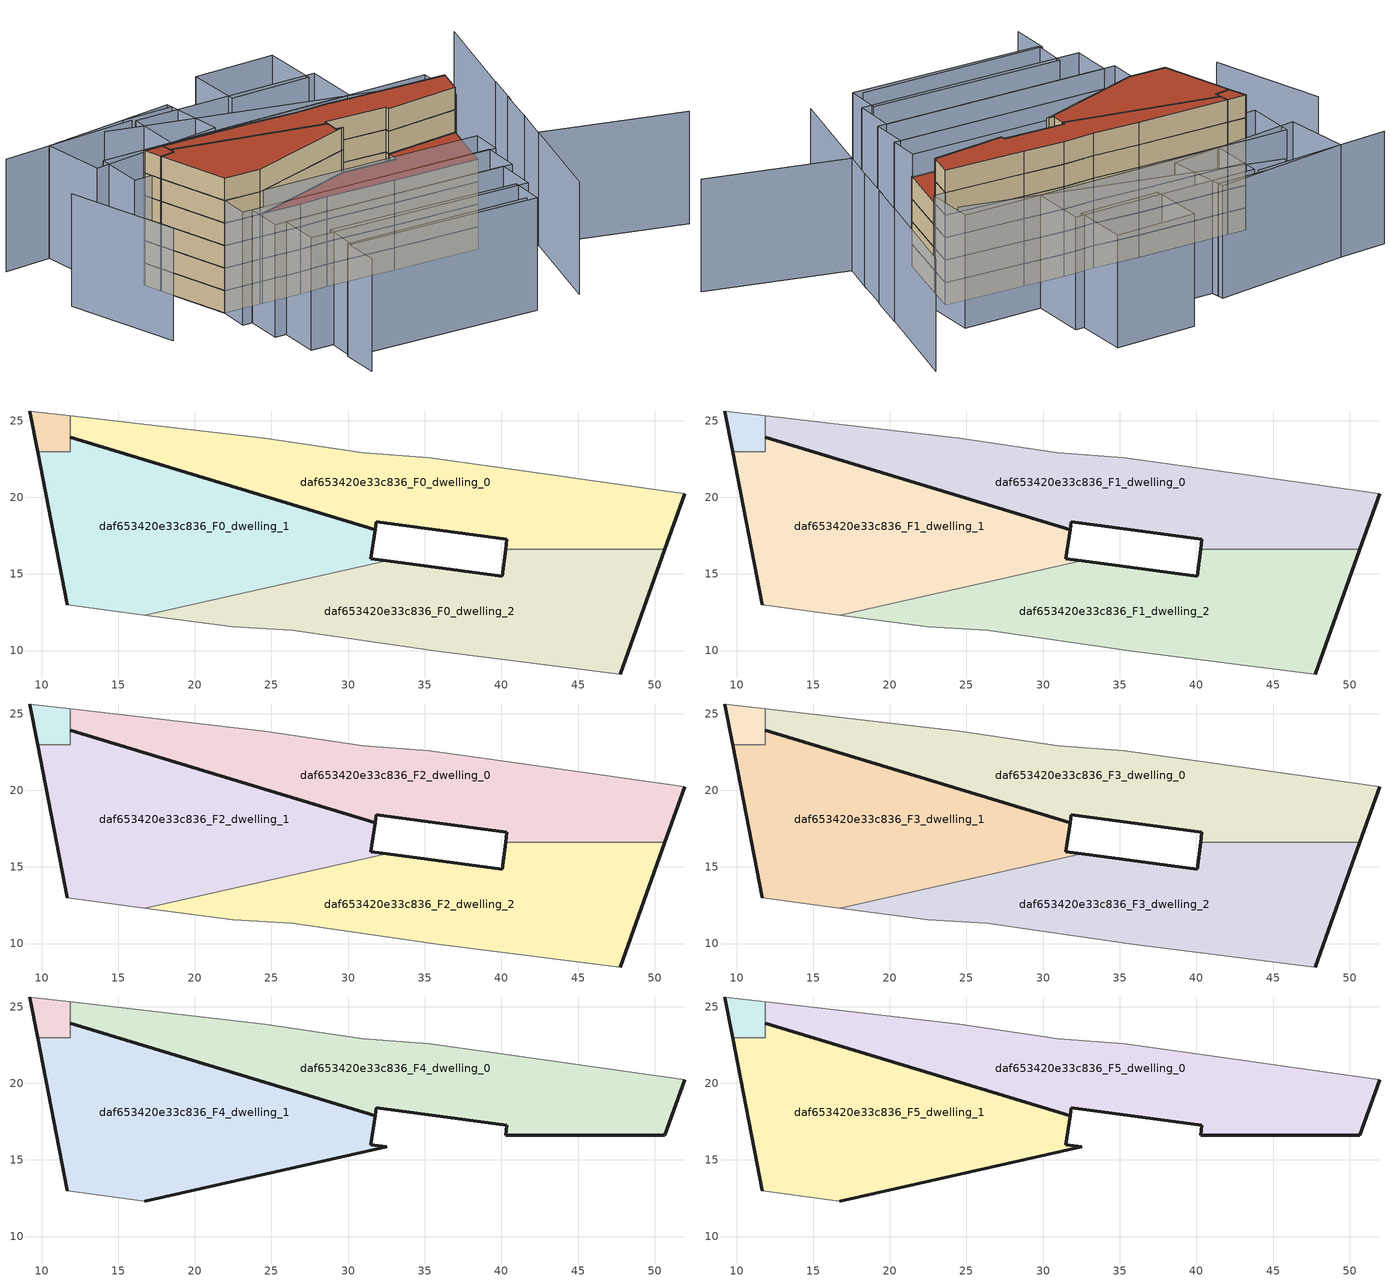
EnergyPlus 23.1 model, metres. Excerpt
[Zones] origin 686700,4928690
daf653420e33c836_F0_dwelling_0
 floor ground (EU_floor_Construction): 50.67,16.63 51.96,20.23 40.92,21.79 35.29,22.59 30.96,22.9 24.56,23.85 11.88,25.32 11.88,23.92 31.76,17.89 31.83,18.4 40.36,17.25 40.28,16.63 z0
 wall outside (EU_wall_Construction): 51.96,20.23 50.67,16.63 / 40.28,16.63 40.36,17.25 31.83,18.4 31.76,17.89 11.88,23.92 z0:3
 wall adiabatic (EU_wall_Construction): 11.88,25.32 24.56,23.85 30.96,22.9 35.29,22.59 40.92,21.79 51.96,20.23 z0:3
 wall to daf653420e33c836_F0_dwelling_2 (EU_wall_Construction): 50.67,16.63 40.28,16.63 z0:3
 wall to daf653420e33c836_F0_circulation (EU_wall_Construction): 11.88,23.92 11.88,25.32 z0:3
daf653420e33c836_F0_dwelling_1
 floor ground (EU_floor_Construction): 32.53,15.86 31.49,16 31.76,17.89 11.88,23.92 11.88,22.98 9.74,22.98 11.68,12.98 16.73,12.32 z0
 wall outside (EU_wall_Construction): 11.68,12.98 9.74,22.98 / 11.88,23.92 31.76,17.89 31.49,16 32.53,15.86 z0:3
 wall adiabatic (EU_wall_Construction): 16.73,12.32 11.68,12.98 z0:3
 wall to daf653420e33c836_F0_dwelling_2 (EU_wall_Construction): 32.53,15.86 16.73,12.32 z0:3
 wall to daf653420e33c836_F0_circulation (EU_wall_Construction): 9.74,22.98 11.88,22.98 11.88,23.92 z0:3
daf653420e33c836_F0_dwelling_2
 floor ground (EU_floor_Construction): 47.76,8.47 50.67,16.63 40.28,16.63 40.04,14.85 32.53,15.86 16.73,12.32 22.46,11.56 26.34,11.34 35.85,9.96 z0
 wall outside (EU_wall_Construction): 32.53,15.86 40.04,14.85 40.28,16.63 / 50.67,16.63 47.76,8.47 z0:3
 wall adiabatic (EU_wall_Construction): 47.76,8.47 35.85,9.96 26.34,11.34 22.46,11.56 16.73,12.32 z0:3
daf653420e33c836_F0_circulation
 floor ground (EU_floor_Construction): 11.88,22.98 11.88,25.32 9.23,25.63 9.74,22.98 z0
 wall outside (EU_wall_Construction): 9.74,22.98 9.23,25.63 z0:3
 wall adiabatic (EU_wall_Construction): 9.23,25.63 11.88,25.32 z0:3
daf653420e33c836_F1_dwelling_0
 floor to daf653420e33c836_F0_dwelling_0 (EU_floor_Construction): 50.67,16.63 51.96,20.23 40.92,21.79 35.29,22.59 30.96,22.9 24.56,23.85 11.88,25.32 11.88,23.92 31.76,17.89 31.83,18.4 40.36,17.25 40.28,16.63 z3
 wall outside (EU_wall_Construction): 51.96,20.23 50.67,16.63 / 40.28,16.63 40.36,17.25 31.83,18.4 31.76,17.89 11.88,23.92 z3:6
 wall adiabatic (EU_wall_Construction): 11.88,25.32 24.56,23.85 30.96,22.9 35.29,22.59 40.92,21.79 51.96,20.23 z3:6
 wall to daf653420e33c836_F1_dwelling_2 (EU_wall_Construction): 50.67,16.63 40.28,16.63 z3:6
 wall to daf653420e33c836_F1_circulation (EU_wall_Construction): 11.88,23.92 11.88,25.32 z3:6
daf653420e33c836_F1_dwelling_1
 floor to daf653420e33c836_F0_dwelling_1 (EU_floor_Construction): 32.53,15.86 31.49,16 31.76,17.89 11.88,23.92 11.88,22.98 9.74,22.98 11.68,12.98 16.73,12.32 z3
 wall outside (EU_wall_Construction): 11.68,12.98 9.74,22.98 / 11.88,23.92 31.76,17.89 31.49,16 32.53,15.86 z3:6
 wall adiabatic (EU_wall_Construction): 16.73,12.32 11.68,12.98 z3:6
 wall to daf653420e33c836_F1_dwelling_2 (EU_wall_Construction): 32.53,15.86 16.73,12.32 z3:6
 wall to daf653420e33c836_F1_circulation (EU_wall_Construction): 9.74,22.98 11.88,22.98 11.88,23.92 z3:6
daf653420e33c836_F1_dwelling_2
 floor to daf653420e33c836_F0_dwelling_2 (EU_floor_Construction): 47.76,8.47 50.67,16.63 40.28,16.63 40.04,14.85 32.53,15.86 16.73,12.32 22.46,11.56 26.34,11.34 35.85,9.96 z3
 wall outside (EU_wall_Construction): 32.53,15.86 40.04,14.85 40.28,16.63 / 50.67,16.63 47.76,8.47 z3:6
 wall adiabatic (EU_wall_Construction): 47.76,8.47 35.85,9.96 26.34,11.34 22.46,11.56 16.73,12.32 z3:6
daf653420e33c836_F1_circulation
 floor to daf653420e33c836_F0_circulation (EU_floor_Construction): 11.88,22.98 11.88,25.32 9.23,25.63 9.74,22.98 z3
 wall outside (EU_wall_Construction): 9.74,22.98 9.23,25.63 z3:6
 wall adiabatic (EU_wall_Construction): 9.23,25.63 11.88,25.32 z3:6
daf653420e33c836_F2_dwelling_0
 floor to daf653420e33c836_F1_dwelling_0 (EU_floor_Construction): 50.67,16.63 51.96,20.23 40.92,21.79 35.29,22.59 30.96,22.9 24.56,23.85 11.88,25.32 11.88,23.92 31.76,17.89 31.83,18.4 40.36,17.25 40.28,16.63 z6
 wall outside (EU_wall_Construction): 51.96,20.23 50.67,16.63 / 40.28,16.63 40.36,17.25 31.83,18.4 31.76,17.89 11.88,23.92 z6:9
 wall adiabatic (EU_wall_Construction): 11.88,25.32 24.56,23.85 30.96,22.9 35.29,22.59 40.92,21.79 51.96,20.23 z6:9
 wall to daf653420e33c836_F2_dwelling_2 (EU_wall_Construction): 50.67,16.63 40.28,16.63 z6:9
 wall to daf653420e33c836_F2_circulation (EU_wall_Construction): 11.88,23.92 11.88,25.32 z6:9
daf653420e33c836_F2_dwelling_1
 floor to daf653420e33c836_F1_dwelling_1 (EU_floor_Construction): 32.53,15.86 31.49,16 31.76,17.89 11.88,23.92 11.88,22.98 9.74,22.98 11.68,12.98 16.73,12.32 z6
 wall outside (EU_wall_Construction): 11.68,12.98 9.74,22.98 / 11.88,23.92 31.76,17.89 31.49,16 32.53,15.86 z6:9
 wall adiabatic (EU_wall_Construction): 16.73,12.32 11.68,12.98 z6:9
 wall to daf653420e33c836_F2_dwelling_2 (EU_wall_Construction): 32.53,15.86 16.73,12.32 z6:9
 wall to daf653420e33c836_F2_circulation (EU_wall_Construction): 9.74,22.98 11.88,22.98 11.88,23.92 z6:9
daf653420e33c836_F2_dwelling_2
 floor to daf653420e33c836_F1_dwelling_2 (EU_floor_Construction): 47.76,8.47 50.67,16.63 40.28,16.63 40.04,14.85 32.53,15.86 16.73,12.32 22.46,11.56 26.34,11.34 35.85,9.96 z6
 wall outside (EU_wall_Construction): 32.53,15.86 40.04,14.85 40.28,16.63 / 50.67,16.63 47.76,8.47 z6:9
 wall adiabatic (EU_wall_Construction): 47.76,8.47 35.85,9.96 26.34,11.34 22.46,11.56 16.73,12.32 z6:9
daf653420e33c836_F2_circulation
 floor to daf653420e33c836_F1_circulation (EU_floor_Construction): 11.88,22.98 11.88,25.32 9.23,25.63 9.74,22.98 z6
 wall outside (EU_wall_Construction): 9.74,22.98 9.23,25.63 z6:9
 wall adiabatic (EU_wall_Construction): 9.23,25.63 11.88,25.32 z6:9
daf653420e33c836_F3_dwelling_0
 floor to daf653420e33c836_F2_dwelling_0 (EU_floor_Construction): 50.67,16.63 51.96,20.23 40.92,21.79 35.29,22.59 30.96,22.9 24.56,23.85 11.88,25.32 11.88,23.92 31.76,17.89 31.83,18.4 40.36,17.25 40.28,16.63 z9
 wall outside (EU_wall_Construction): 51.96,20.23 50.67,16.63 / 40.28,16.63 40.36,17.25 31.83,18.4 31.76,17.89 11.88,23.92 z9:12
 wall adiabatic (EU_wall_Construction): 11.88,25.32 24.56,23.85 30.96,22.9 35.29,22.59 40.92,21.79 51.96,20.23 z9:12
 wall to daf653420e33c836_F3_dwelling_2 (EU_wall_Construction): 50.67,16.63 40.28,16.63 z9:12
 wall to daf653420e33c836_F3_circulation (EU_wall_Construction): 11.88,23.92 11.88,25.32 z9:12
daf653420e33c836_F3_dwelling_1
 floor to daf653420e33c836_F2_dwelling_1 (EU_floor_Construction): 32.53,15.86 31.49,16 31.76,17.89 11.88,23.92 11.88,22.98 9.74,22.98 11.68,12.98 16.73,12.32 z9
 wall outside (EU_wall_Construction): 11.68,12.98 9.74,22.98 / 11.88,23.92 31.76,17.89 31.49,16 32.53,15.86 z9:12
 wall adiabatic (EU_wall_Construction): 16.73,12.32 11.68,12.98 z9:12
 wall to daf653420e33c836_F3_dwelling_2 (EU_wall_Construction): 32.53,15.86 16.73,12.32 z9:12
 wall to daf653420e33c836_F3_circulation (EU_wall_Construction): 9.74,22.98 11.88,22.98 11.88,23.92 z9:12
daf653420e33c836_F3_dwelling_2
 floor to daf653420e33c836_F2_dwelling_2 (EU_floor_Construction): 47.76,8.47 50.67,16.63 40.28,16.63 40.04,14.85 32.53,15.86 16.73,12.32 22.46,11.56 26.34,11.34 35.85,9.96 z9
 wall outside (EU_wall_Construction): 32.53,15.86 40.04,14.85 40.28,16.63 / 50.67,16.63 47.76,8.47 z9:12
 wall adiabatic (EU_wall_Construction): 47.76,8.47 35.85,9.96 26.34,11.34 22.46,11.56 16.73,12.32 z9:12
 roof outside (EU_roof_Construction): 50.67,16.63 47.76,8.47 35.85,9.96 26.34,11.34 22.46,11.56 16.73,12.32 32.53,15.86 40.04,14.85 40.28,16.63 z12
daf653420e33c836_F3_circulation
 floor to daf653420e33c836_F2_circulation (EU_floor_Construction): 11.88,22.98 11.88,25.32 9.23,25.63 9.74,22.98 z9
 wall outside (EU_wall_Construction): 9.74,22.98 9.23,25.63 z9:12
 wall adiabatic (EU_wall_Construction): 9.23,25.63 11.88,25.32 z9:12
daf653420e33c836_F4_dwelling_0
 floor to daf653420e33c836_F3_dwelling_0 (EU_floor_Construction): 50.67,16.63 51.96,20.23 40.92,21.79 35.29,22.59 30.96,22.9 24.56,23.85 11.88,25.32 11.88,23.92 31.76,17.89 31.83,18.4 40.36,17.25 40.28,16.63 z12
 wall outside (EU_wall_Construction): 51.96,20.23 50.67,16.63 40.28,16.63 40.36,17.25 31.83,18.4 31.76,17.89 11.88,23.92 z12:15
 wall adiabatic (EU_wall_Construction): 11.88,25.32 24.56,23.85 30.96,22.9 35.29,22.59 40.92,21.79 51.96,20.23 z12:15
 wall to daf653420e33c836_F4_circulation (EU_wall_Construction): 11.88,23.92 11.88,25.32 z12:15
daf653420e33c836_F4_dwelling_1
 floor to daf653420e33c836_F3_dwelling_1 (EU_floor_Construction): 32.53,15.86 31.49,16 31.76,17.89 11.88,23.92 11.88,22.98 9.74,22.98 11.68,12.98 16.73,12.32 z12
 wall outside (EU_wall_Construction): 11.68,12.98 9.74,22.98 / 11.88,23.92 31.76,17.89 31.49,16 32.53,15.86 16.73,12.32 z12:15
 wall adiabatic (EU_wall_Construction): 16.73,12.32 11.68,12.98 z12:15
 wall to daf653420e33c836_F4_circulation (EU_wall_Construction): 9.74,22.98 11.88,22.98 11.88,23.92 z12:15
daf653420e33c836_F4_circulation
 floor to daf653420e33c836_F3_circulation (EU_floor_Construction): 11.88,22.98 11.88,25.32 9.23,25.63 9.74,22.98 z12
 wall outside (EU_wall_Construction): 9.74,22.98 9.23,25.63 z12:15
 wall adiabatic (EU_wall_Construction): 9.23,25.63 11.88,25.32 z12:15
daf653420e33c836_F5_dwelling_0
 floor to daf653420e33c836_F4_dwelling_0 (EU_floor_Construction): 50.67,16.63 51.96,20.23 40.92,21.79 35.29,22.59 30.96,22.9 24.56,23.85 11.88,25.32 11.88,23.92 31.76,17.89 31.83,18.4 40.36,17.25 40.28,16.63 z15
 wall outside (EU_wall_Construction): 51.96,20.23 50.67,16.63 40.28,16.63 40.36,17.25 31.83,18.4 31.76,17.89 11.88,23.92 z15:18
 wall adiabatic (EU_wall_Construction): 11.88,25.32 24.56,23.85 30.96,22.9 35.29,22.59 40.92,21.79 51.96,20.23 z15:18
 wall to daf653420e33c836_F5_circulation (EU_wall_Construction): 11.88,23.92 11.88,25.32 z15:18
 roof outside (EU_roof_Construction): 51.96,20.23 50.67,16.63 40.28,16.63 40.36,17.25 31.83,18.4 31.76,17.89 11.88,23.92 11.88,25.32 24.56,23.85 30.96,22.9 35.29,22.59 40.92,21.79 z18
daf653420e33c836_F5_dwelling_1
 floor to daf653420e33c836_F4_dwelling_1 (EU_floor_Construction): 32.53,15.86 31.49,16 31.76,17.89 11.88,23.92 11.88,22.98 9.74,22.98 11.68,12.98 16.73,12.32 z15
 wall outside (EU_wall_Construction): 11.68,12.98 9.74,22.98 / 11.88,23.92 31.76,17.89 31.49,16 32.53,15.86 16.73,12.32 z15:18
 wall adiabatic (EU_wall_Construction): 16.73,12.32 11.68,12.98 z15:18
 wall to daf653420e33c836_F5_circulation (EU_wall_Construction): 9.74,22.98 11.88,22.98 11.88,23.92 z15:18
 roof outside (EU_roof_Construction): 31.76,17.89 31.49,16 32.53,15.86 16.73,12.32 11.68,12.98 9.74,22.98 11.88,22.98 11.88,23.92 z18
daf653420e33c836_F5_circulation
 floor to daf653420e33c836_F4_circulation (EU_floor_Construction): 11.88,22.98 11.88,25.32 9.23,25.63 9.74,22.98 z15
 wall outside (EU_wall_Construction): 9.74,22.98 9.23,25.63 z15:18
 wall adiabatic (EU_wall_Construction): 9.23,25.63 11.88,25.32 z15:18
 roof outside (EU_roof_Construction): 11.88,25.32 11.88,22.98 9.74,22.98 9.23,25.63 z18
shading: 14.65,-11.82 15.24,-6.51 / 15.24,-6.51 40.9,-9.39 / 48.88,-9.72 54.3,5.01 / 54.3,5.01 72.51,-1.69 / 54.19,4.85 56.12,9.98 / 55.98,9.58 58.13,15.6 / 57.86,14.71 59.77,20.01 / -1.52,26.26 1.58,10.46 / 59.7,20.04 65.27,34.87 / 24.34,38.93 17.18,39.49 / 18,38.85 -1.25,39.37 / 53.44,24.56 13.32,38.3 / 41.85,-10.29 15.52,-6.83 / 15.52,-6.83 16.16,-1.95 / 16.16,-1.95 42.49,-5.41 / 42.49,-5.41 41.85,-10.29 / 13.54,3.41 44.54,-0.32 / 44.54,-0.32 43.85,-6.05 / 43.85,-6.05 12.85,-2.32 / 12.85,-2.32 13.54,3.41 / 12.52,8.66 46.4,4.68 / 46.4,4.68 45.79,-0.48 / 45.79,-0.48 11.91,3.5 / 11.91,3.5 12.52,8.66 / 47.28,4.49 11.18,8.82 / 11.18,8.82 11.69,13.1 / 11.69,13.1 47.8,8.77 / 47.8,8.77 47.28,4.49 / 7.64,31.55 54.29,27.03 / 54.29,27.03 53.62,20.07 / 53.62,20.07 6.97,24.59 / 6.97,24.59 7.64,31.55 / 43.41,28.09 17.51,30.59 / 17.51,30.59 18.26,38.38 / 18.26,38.38 44.17,35.87 / 44.17,35.87 43.41,28.09 / 5.4,39.19 24.31,39.73 / 24.31,39.73 24.57,30.77 / 24.57,30.77 5.66,30.23 / 5.66,30.23 5.4,39.19 / 32.29,44.16 43.54,43.25 / 43.54,43.25 42.9,35.37 / 42.9,35.37 31.65,36.28 / 31.65,36.28 32.29,44.16 z0:15
[Building]
EU S2 Campaign: North Axis=0; Terrain=City; Solar Distribution=FullExterior
[Site:Location]
Bologna: Latitude=44.5; Longitude=11.25; Time Zone=1; Elevation=37
[SizingPeriod:WeatherFileDays]
AnnualSizingPeriod: Begin Month=1; Begin Day of Month=1; End Month=12; End Day of Month=31; Day of Week for Start Day=Monday; Use Weather File Daylight Saving Period=No; Use Weather File Rain and Snow Indicators=No
[MATERIAL]
EU_InternalMass_Material: Roughness=MediumRough; Thickness=0.1; Conductivity=1; Density=1800; Specific Heat=900; Thermal Absorptance=0.9; Solar Absorptance=0.7; Visible Absorptance=0.7
[MATERIAL:NOMASS] Roughness=MediumRough; Thermal Absorptance=0.9; Solar Absorptance=0.7; Visible Absorptance=0.7
Name | Thermal Resistance
EU_wall_NoMass | 0.905828
EU_roof_NoMass | 0.37593
EU_floor_NoMass | 0.67114
[CONSTRUCTION]
EU_wall_Construction: EU_wall_NoMass
EU_roof_Construction: EU_roof_NoMass
EU_floor_Construction: EU_floor_NoMass
EU_InternalMass_Construction: EU_InternalMass_Material
[ZONE] Type=1; Multiplier=1; Ceiling Height=autocalculate; Floor Area=autocalculate; Part of Total Floor Area=Yes
Name | Volume
daf653420e33c836_F0_dwelling_0 | 457.994
daf653420e33c836_F1_dwelling_0; daf653420e33c836_F2_dwelling_0; daf653420e33c836_F3_dwelling_0; daf653420e33c836_F4_dwelling_0; daf653420e33c836_F5_dwelling_0 | 457.995
daf653420e33c836_F0_dwelling_1 | 466.188
daf653420e33c836_F1_dwelling_1; daf653420e33c836_F2_dwelling_1; daf653420e33c836_F3_dwelling_1; daf653420e33c836_F4_dwelling_1; daf653420e33c836_F5_dwelling_1 | 466.187
daf653420e33c836_F0_dwelling_2 | 462.162
daf653420e33c836_F1_dwelling_2; daf653420e33c836_F2_dwelling_2; daf653420e33c836_F3_dwelling_2 | 462.163
daf653420e33c836_F0_circulation; daf653420e33c836_F1_circulation; daf653420e33c836_F2_circulation; daf653420e33c836_F3_circulation; daf653420e33c836_F4_circulation; daf653420e33c836_F5_circulation | 17.8044
[INTERNALMASS] Construction=EU_InternalMass_Construction
Name | Zone or ZoneList | Surface Area
daf653420e33c836_F0_dwelling_0_EU_InternalMass | daf653420e33c836_F0_dwelling_0 | 152.677
daf653420e33c836_F0_dwelling_1_EU_InternalMass | daf653420e33c836_F0_dwelling_1 | 155.39
daf653420e33c836_F0_dwelling_2_EU_InternalMass | daf653420e33c836_F0_dwelling_2 | 154.047
daf653420e33c836_F1_dwelling_0_EU_InternalMass | daf653420e33c836_F1_dwelling_0 | 152.677
daf653420e33c836_F1_dwelling_1_EU_InternalMass | daf653420e33c836_F1_dwelling_1 | 155.39
daf653420e33c836_F1_dwelling_2_EU_InternalMass | daf653420e33c836_F1_dwelling_2 | 154.047
daf653420e33c836_F2_dwelling_0_EU_InternalMass | daf653420e33c836_F2_dwelling_0 | 152.677
daf653420e33c836_F2_dwelling_1_EU_InternalMass | daf653420e33c836_F2_dwelling_1 | 155.39
daf653420e33c836_F2_dwelling_2_EU_InternalMass | daf653420e33c836_F2_dwelling_2 | 154.047
daf653420e33c836_F3_dwelling_0_EU_InternalMass | daf653420e33c836_F3_dwelling_0 | 152.677
daf653420e33c836_F3_dwelling_1_EU_InternalMass | daf653420e33c836_F3_dwelling_1 | 155.39
daf653420e33c836_F3_dwelling_2_EU_InternalMass | daf653420e33c836_F3_dwelling_2 | 154.047
daf653420e33c836_F4_dwelling_0_EU_InternalMass | daf653420e33c836_F4_dwelling_0 | 211.735
daf653420e33c836_F4_dwelling_1_EU_InternalMass | daf653420e33c836_F4_dwelling_1 | 211.735
daf653420e33c836_F5_dwelling_0_EU_InternalMass | daf653420e33c836_F5_dwelling_0 | 211.735
daf653420e33c836_F5_dwelling_1_EU_InternalMass | daf653420e33c836_F5_dwelling_1 | 211.735
[OTHEREQUIPMENT] Fuel Type=Electricity; Design Level Calculation Method=Watts/Area; Power per Zone Floor Area=1; Fraction Latent=0; Fraction Radiant=0; Fraction Lost=0; Carbon Dioxide Generation Rate=0; EndUse Subcategory=EU_Step8_InternalGains
Name | Zone or ZoneList or Space or SpaceList | Schedule
EU_Step8_InternalGain_daf653420e33c836_F0_dwelling_0_f000 | daf653420e33c836_F0_dwelling_0 | EU_Step8_GainSchedule_daf653420e33c836_F0_dwelling_0_f000
EU_Step8_InternalGain_daf653420e33c836_F0_dwelling_1_f000 | daf653420e33c836_F0_dwelling_1 | EU_Step8_GainSchedule_daf653420e33c836_F0_dwelling_1_f000
EU_Step8_InternalGain_daf653420e33c836_F0_dwelling_2_f000 | daf653420e33c836_F0_dwelling_2 | EU_Step8_GainSchedule_daf653420e33c836_F0_dwelling_2_f000
EU_Step8_InternalGain_daf653420e33c836_F1_dwelling_0_f000 | daf653420e33c836_F1_dwelling_0 | EU_Step8_GainSchedule_daf653420e33c836_F1_dwelling_0_f000
EU_Step8_InternalGain_daf653420e33c836_F1_dwelling_1_f000 | daf653420e33c836_F1_dwelling_1 | EU_Step8_GainSchedule_daf653420e33c836_F1_dwelling_1_f000
EU_Step8_InternalGain_daf653420e33c836_F1_dwelling_2_f000 | daf653420e33c836_F1_dwelling_2 | EU_Step8_GainSchedule_daf653420e33c836_F1_dwelling_2_f000
EU_Step8_InternalGain_daf653420e33c836_F2_dwelling_0_f000 | daf653420e33c836_F2_dwelling_0 | EU_Step8_GainSchedule_daf653420e33c836_F2_dwelling_0_f000
EU_Step8_InternalGain_daf653420e33c836_F2_dwelling_1_f000 | daf653420e33c836_F2_dwelling_1 | EU_Step8_GainSchedule_daf653420e33c836_F2_dwelling_1_f000
EU_Step8_InternalGain_daf653420e33c836_F2_dwelling_2_f000 | daf653420e33c836_F2_dwelling_2 | EU_Step8_GainSchedule_daf653420e33c836_F2_dwelling_2_f000
EU_Step8_InternalGain_daf653420e33c836_F3_dwelling_0_f000 | daf653420e33c836_F3_dwelling_0 | EU_Step8_GainSchedule_daf653420e33c836_F3_dwelling_0_f000
EU_Step8_InternalGain_daf653420e33c836_F3_dwelling_1_f000 | daf653420e33c836_F3_dwelling_1 | EU_Step8_GainSchedule_daf653420e33c836_F3_dwelling_1_f000
EU_Step8_InternalGain_daf653420e33c836_F3_dwelling_2_f000 | daf653420e33c836_F3_dwelling_2 | EU_Step8_GainSchedule_daf653420e33c836_F3_dwelling_2_f000
EU_Step8_InternalGain_daf653420e33c836_F4_dwelling_0_f000 | daf653420e33c836_F4_dwelling_0 | EU_Step8_GainSchedule_daf653420e33c836_F4_dwelling_0_f000
EU_Step8_InternalGain_daf653420e33c836_F4_dwelling_1_f000 | daf653420e33c836_F4_dwelling_1 | EU_Step8_GainSchedule_daf653420e33c836_F4_dwelling_1_f000
EU_Step8_InternalGain_daf653420e33c836_F5_dwelling_0_f000 | daf653420e33c836_F5_dwelling_0 | EU_Step8_GainSchedule_daf653420e33c836_F5_dwelling_0_f000
EU_Step8_InternalGain_daf653420e33c836_F5_dwelling_1_f000 | daf653420e33c836_F5_dwelling_1 | EU_Step8_GainSchedule_daf653420e33c836_F5_dwelling_1_f000
[ZONEINFILTRATION:DESIGNFLOWRATE] Schedule=EU_AlwaysOn; Design Flow Rate Calculation Method=Flow/Area; Flow Rate per Floor Area=0.0005; Constant Term Coefficient=1; Temperature Term Coefficient=0; Velocity Term Coefficient=0; Velocity Squared Term Coefficient=0
Name | Zone or ZoneList or Space or SpaceList
EU_Circulation_Infiltration_daf653420e33c836_F0_circulation | daf653420e33c836_F0_circulation
EU_Circulation_Infiltration_daf653420e33c836_F1_circulation | daf653420e33c836_F1_circulation
EU_Circulation_Infiltration_daf653420e33c836_F2_circulation | daf653420e33c836_F2_circulation
EU_Circulation_Infiltration_daf653420e33c836_F3_circulation | daf653420e33c836_F3_circulation
EU_Circulation_Infiltration_daf653420e33c836_F4_circulation | daf653420e33c836_F4_circulation
EU_Circulation_Infiltration_daf653420e33c836_F5_circulation | daf653420e33c836_F5_circulation
[ZONEVENTILATION:DESIGNFLOWRATE] Schedule=EU_AlwaysOn; Design Flow Rate Calculation Method=AirChanges/Hour; Air Changes per Hour=0.73129; Ventilation Type=Natural; Fan Pressure Rise=0; Fan Total Efficiency=1; Constant Term Coefficient=1; Temperature Term Coefficient=0; Velocity Term Coefficient=0; Velocity Squared Term Coefficient=0; Minimum Indoor Temperature=-100; Maximum Indoor Temperature=100; Delta Temperature=-100; Minimum Outdoor Temperature=-100; Maximum Outdoor Temperature=100; Maximum Wind Speed=40
Name | Zone or ZoneList or Space or SpaceList
EU_ConstantAir_daf653420e33c836_F0_dwelling_0 | daf653420e33c836_F0_dwelling_0
EU_ConstantAir_daf653420e33c836_F0_dwelling_1 | daf653420e33c836_F0_dwelling_1
EU_ConstantAir_daf653420e33c836_F0_dwelling_2 | daf653420e33c836_F0_dwelling_2
EU_ConstantAir_daf653420e33c836_F1_dwelling_0 | daf653420e33c836_F1_dwelling_0
EU_ConstantAir_daf653420e33c836_F1_dwelling_1 | daf653420e33c836_F1_dwelling_1
EU_ConstantAir_daf653420e33c836_F1_dwelling_2 | daf653420e33c836_F1_dwelling_2
EU_ConstantAir_daf653420e33c836_F2_dwelling_0 | daf653420e33c836_F2_dwelling_0
EU_ConstantAir_daf653420e33c836_F2_dwelling_1 | daf653420e33c836_F2_dwelling_1
EU_ConstantAir_daf653420e33c836_F2_dwelling_2 | daf653420e33c836_F2_dwelling_2
EU_ConstantAir_daf653420e33c836_F3_dwelling_0 | daf653420e33c836_F3_dwelling_0
EU_ConstantAir_daf653420e33c836_F3_dwelling_1 | daf653420e33c836_F3_dwelling_1
EU_ConstantAir_daf653420e33c836_F3_dwelling_2 | daf653420e33c836_F3_dwelling_2
EU_ConstantAir_daf653420e33c836_F4_dwelling_0 | daf653420e33c836_F4_dwelling_0
EU_ConstantAir_daf653420e33c836_F4_dwelling_1 | daf653420e33c836_F4_dwelling_1
EU_ConstantAir_daf653420e33c836_F5_dwelling_0 | daf653420e33c836_F5_dwelling_0
EU_ConstantAir_daf653420e33c836_F5_dwelling_1 | daf653420e33c836_F5_dwelling_1
[HVACTEMPLATE:THERMOSTAT] Constant Heating Setpoint=20; Constant Cooling Setpoint=50
EU_HeatOnly_daf653420e33c836_F0_dwelling_0; EU_HeatOnly_daf653420e33c836_F0_dwelling_1; EU_HeatOnly_daf653420e33c836_F0_dwelling_2; EU_HeatOnly_daf653420e33c836_F1_dwelling_0; EU_HeatOnly_daf653420e33c836_F1_dwelling_1; EU_HeatOnly_daf653420e33c836_F1_dwelling_2; EU_HeatOnly_daf653420e33c836_F2_dwelling_0; EU_HeatOnly_daf653420e33c836_F2_dwelling_1; EU_HeatOnly_daf653420e33c836_F2_dwelling_2; EU_HeatOnly_daf653420e33c836_F3_dwelling_0; EU_HeatOnly_daf653420e33c836_F3_dwelling_1; EU_HeatOnly_daf653420e33c836_F3_dwelling_2; EU_HeatOnly_daf653420e33c836_F4_dwelling_0; EU_HeatOnly_daf653420e33c836_F4_dwelling_1; EU_HeatOnly_daf653420e33c836_F5_dwelling_0; EU_HeatOnly_daf653420e33c836_F5_dwelling_1
[HVACTEMPLATE:ZONE:IDEALLOADSAIRSYSTEM] System Availability Schedule=EU_AlwaysOn; Maximum Heating Supply Air Temperature=50; Minimum Cooling Supply Air Temperature=13; Maximum Heating Supply Air Humidity Ratio=0.0156; Minimum Cooling Supply Air Humidity Ratio=0.0077; Heating Limit=NoLimit; Cooling Limit=NoLimit; Heating Availability Schedule=EU_AlwaysOn; Cooling Availability Schedule=EU_CoolingOff; Dehumidification Control Type=ConstantSensibleHeatRatio; Cooling Sensible Heat Ratio=0.7; Dehumidification Setpoint=60; Humidification Control Type=None; Humidification Setpoint=30; Outdoor Air Method=None; Outdoor Air Flow Rate per Person=0.00944; Outdoor Air Flow Rate per Zone Floor Area=0; Outdoor Air Flow Rate per Zone=0; Demand Controlled Ventilation Type=None; Outdoor Air Economizer Type=NoEconomizer; Heat Recovery Type=None; Sensible Heat Recovery Effectiveness=0.7; Latent Heat Recovery Effectiveness=0.65
Name | Template Thermostat
daf653420e33c836_F0_dwelling_0 | EU_HeatOnly_daf653420e33c836_F0_dwelling_0
daf653420e33c836_F0_dwelling_1 | EU_HeatOnly_daf653420e33c836_F0_dwelling_1
daf653420e33c836_F0_dwelling_2 | EU_HeatOnly_daf653420e33c836_F0_dwelling_2
daf653420e33c836_F1_dwelling_0 | EU_HeatOnly_daf653420e33c836_F1_dwelling_0
daf653420e33c836_F1_dwelling_1 | EU_HeatOnly_daf653420e33c836_F1_dwelling_1
daf653420e33c836_F1_dwelling_2 | EU_HeatOnly_daf653420e33c836_F1_dwelling_2
daf653420e33c836_F2_dwelling_0 | EU_HeatOnly_daf653420e33c836_F2_dwelling_0
daf653420e33c836_F2_dwelling_1 | EU_HeatOnly_daf653420e33c836_F2_dwelling_1
daf653420e33c836_F2_dwelling_2 | EU_HeatOnly_daf653420e33c836_F2_dwelling_2
daf653420e33c836_F3_dwelling_0 | EU_HeatOnly_daf653420e33c836_F3_dwelling_0
daf653420e33c836_F3_dwelling_1 | EU_HeatOnly_daf653420e33c836_F3_dwelling_1
daf653420e33c836_F3_dwelling_2 | EU_HeatOnly_daf653420e33c836_F3_dwelling_2
daf653420e33c836_F4_dwelling_0 | EU_HeatOnly_daf653420e33c836_F4_dwelling_0
daf653420e33c836_F4_dwelling_1 | EU_HeatOnly_daf653420e33c836_F4_dwelling_1
daf653420e33c836_F5_dwelling_0 | EU_HeatOnly_daf653420e33c836_F5_dwelling_0
daf653420e33c836_F5_dwelling_1 | EU_HeatOnly_daf653420e33c836_F5_dwelling_1
[SIZING:ZONE] Zone Cooling Design Supply Air Temperature Input Method=SupplyAirTemperature; Zone Cooling Design Supply Air Temperature=13; Zone Heating Design Supply Air Temperature Input Method=SupplyAirTemperature; Zone Heating Design Supply Air Temperature=50; Zone Cooling Design Supply Air Humidity Ratio=0.008; Zone Heating Design Supply Air Humidity Ratio=0.008; Cooling Design Air Flow Method=DesignDay; Cooling Design Air Flow Rate=0; Cooling Minimum Air Flow per Zone Floor Area=0.000762; Cooling Minimum Air Flow=0; Cooling Minimum Air Flow Fraction=0.2; Heating Design Air Flow Method=DesignDay; Heating Design Air Flow Rate=0; Heating Maximum Air Flow per Zone Floor Area=0.002032; Heating Maximum Air Flow=0.141576; Heating Maximum Air Flow Fraction=0.3; Account for Dedicated Outdoor Air System=No; Dedicated Outdoor Air System Control Strategy=NeutralSupplyAir; Dedicated Outdoor Air Low Setpoint Temperature for Design=autosize; Dedicated Outdoor Air High Setpoint Temperature for Design=autosize; Zone Load Sizing Method=Sensible Load Only No Latent Load; Zone Latent Cooling Design Supply Air Humidity Ratio Input Method=HumidityRatioDifference; Zone Cooling Design Supply Air Humidity Ratio Difference=0.005; Zone Latent Heating Design Supply Air Humidity Ratio Input Method=HumidityRatioDifference; Zone Humidification Design Supply Air Humidity Ratio Difference=0.005
daf653420e33c836_F0_dwelling_0; daf653420e33c836_F0_dwelling_1; daf653420e33c836_F0_dwelling_2; daf653420e33c836_F1_dwelling_0; daf653420e33c836_F1_dwelling_1; daf653420e33c836_F1_dwelling_2; daf653420e33c836_F2_dwelling_0; daf653420e33c836_F2_dwelling_1; daf653420e33c836_F2_dwelling_2; daf653420e33c836_F3_dwelling_0; daf653420e33c836_F3_dwelling_1; daf653420e33c836_F3_dwelling_2; daf653420e33c836_F4_dwelling_0; daf653420e33c836_F4_dwelling_1; daf653420e33c836_F5_dwelling_0; daf653420e33c836_F5_dwelling_1
[SCHEDULE:CONSTANT]
Name | Hourly Value
EU_AlwaysOn | 1
EU_CoolingOff | 0
[SCHEDULE:FILE] Column Number=1; Rows to Skip at Top=0; Number of Hours of Data=8760; Column Separator=Comma; Interpolate to Timestep=No; Minutes per Item=60; Adjust Schedule for Daylight Savings=Yes
Name | File
EU_Step8_GainSchedule_daf653420e33c836_F0_dwelling_0_f000 | ../../schedules/daf653420e33c836/daf653420e33c836_F0_dwelling_0_f000_gain.csv
EU_Step8_GainSchedule_daf653420e33c836_F0_dwelling_1_f000 | ../../schedules/daf653420e33c836/daf653420e33c836_F0_dwelling_1_f000_gain.csv
EU_Step8_GainSchedule_daf653420e33c836_F0_dwelling_2_f000 | ../../schedules/daf653420e33c836/daf653420e33c836_F0_dwelling_2_f000_gain.csv
EU_Step8_GainSchedule_daf653420e33c836_F1_dwelling_0_f000 | ../../schedules/daf653420e33c836/daf653420e33c836_F1_dwelling_0_f000_gain.csv
EU_Step8_GainSchedule_daf653420e33c836_F1_dwelling_1_f000 | ../../schedules/daf653420e33c836/daf653420e33c836_F1_dwelling_1_f000_gain.csv
EU_Step8_GainSchedule_daf653420e33c836_F1_dwelling_2_f000 | ../../schedules/daf653420e33c836/daf653420e33c836_F1_dwelling_2_f000_gain.csv
EU_Step8_GainSchedule_daf653420e33c836_F2_dwelling_0_f000 | ../../schedules/daf653420e33c836/daf653420e33c836_F2_dwelling_0_f000_gain.csv
EU_Step8_GainSchedule_daf653420e33c836_F2_dwelling_1_f000 | ../../schedules/daf653420e33c836/daf653420e33c836_F2_dwelling_1_f000_gain.csv
EU_Step8_GainSchedule_daf653420e33c836_F2_dwelling_2_f000 | ../../schedules/daf653420e33c836/daf653420e33c836_F2_dwelling_2_f000_gain.csv
EU_Step8_GainSchedule_daf653420e33c836_F3_dwelling_0_f000 | ../../schedules/daf653420e33c836/daf653420e33c836_F3_dwelling_0_f000_gain.csv
EU_Step8_GainSchedule_daf653420e33c836_F3_dwelling_1_f000 | ../../schedules/daf653420e33c836/daf653420e33c836_F3_dwelling_1_f000_gain.csv
EU_Step8_GainSchedule_daf653420e33c836_F3_dwelling_2_f000 | ../../schedules/daf653420e33c836/daf653420e33c836_F3_dwelling_2_f000_gain.csv
EU_Step8_GainSchedule_daf653420e33c836_F4_dwelling_0_f000 | ../../schedules/daf653420e33c836/daf653420e33c836_F4_dwelling_0_f000_gain.csv
EU_Step8_GainSchedule_daf653420e33c836_F4_dwelling_1_f000 | ../../schedules/daf653420e33c836/daf653420e33c836_F4_dwelling_1_f000_gain.csv
EU_Step8_GainSchedule_daf653420e33c836_F5_dwelling_0_f000 | ../../schedules/daf653420e33c836/daf653420e33c836_F5_dwelling_0_f000_gain.csv
EU_Step8_GainSchedule_daf653420e33c836_F5_dwelling_1_f000 | ../../schedules/daf653420e33c836/daf653420e33c836_F5_dwelling_1_f000_gain.csv
